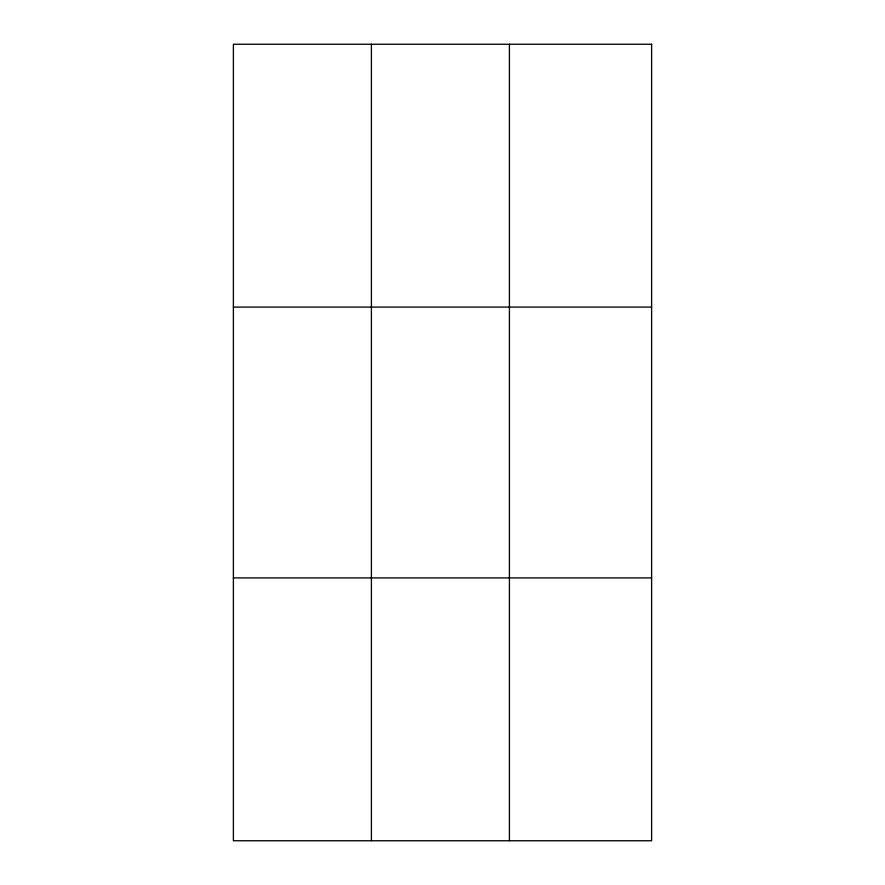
<?xml version="1.0" encoding="UTF-8"?>
<svg xmlns="http://www.w3.org/2000/svg" width="885" height="885" viewBox="0 0 885 885"><rect width="100%" height="100%" fill="white"/><g stroke="black" fill="none" stroke-linecap="round" stroke-linejoin="round"><path stroke-width="1.33" d="M371.401 840.75L371.401 44.25M509.417 840.75L509.417 44.25M233.386 307.095L651.614 307.095M233.386 577.905L651.614 577.905M651.614 44.25L651.614 840.75L233.386 840.75L233.386 44.25L651.614 44.25"/></g></svg>
